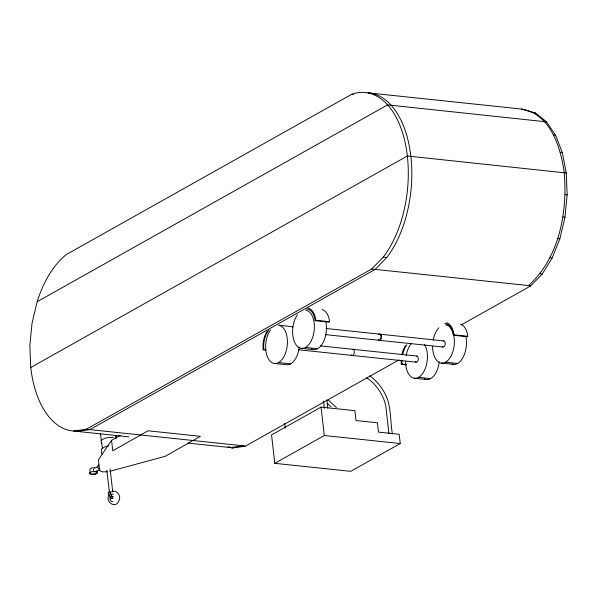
<?xml version="1.0" encoding="UTF-8"?>
<svg xmlns="http://www.w3.org/2000/svg" width="597" height="597" viewBox="0 0 597 597"><rect width="100%" height="100%" fill="white"/><g stroke="black" fill="none" stroke-linecap="round" stroke-linejoin="round"><path stroke-width="0.9" d="M401.177 360.379L401.318 364.334L405.93 364.819M401.848 360.237L401.99 364.028L401.318 364.334M353.506 94.453L351.745 94.266L66.439 254.494A93.005 52.051 -84 0 0 37.148 301.716L32.029 323.193L29.85 345.559L30.745 367.506A93.005 52.051 -84 0 0 73.632 431.041L86.349 429.243L371.655 269.016L528.561 285.567C559.441 257.553 567.516 212.48 564.255 172.555C560.598 147.25 550.688 113.803 521.368 109.027L367.976 92.841A93.005 52.051 -84 0 1 410.87 156.377A93.005 52.051 -84 0 1 386.744 257.546L375.177 269.389L89.871 429.616L77.162 431.415M461.474 324.79L530.561 285.993L542.128 274.15L552.091 258.098L559.852 238.77L564.971 217.293L567.15 194.928L566.254 172.981L562.344 152.728L555.635 135.347L546.531 121.863L535.561 113.057L521.368 109.027M110.132 496.838C109.617 498.764 110.229 501.92 112.818 501.57M401.833 354.603L403.229 349.872L405.266 345.7M402.468 354.797L404.669 348.305L406.848 344.738M93.408 469.652L93.52 469.257M109.184 494.622C104.468 501.361 115.273 509.293 118.654 501.286C122.534 495.398 114.825 487.256 109.841 493.286M267.098 331.126C263.807 336.693 262.516 343.35 263.15 349.76L265.919 350.051M111.885 498.07L111.094 498.577L108.087 493.256L108.96 491.734L110.318 491.876M112.124 497.637L112.43 497.107L109.945 492.704M120.363 435.332L111.557 440.332L98.415 459.794L99.624 470.249C101.221 472.608 104.968 471.742 107.438 471.72M268.68 330.163C264.672 335.663 263.165 342.745 263.822 349.454L263.15 349.76M110.788 495.167L111.788 494.189L113.318 494.159M371.655 269.016L383.222 257.173A93.005 52.051 -84 0 0 405.759 145.586A93.005 52.051 -84 0 0 351.745 94.266M98.841 464.645C96.938 465.966 98.02 469.041 99.915 469.824M306.754 308.858C312.306 309.597 314.619 315.828 315.156 320.701L315.813 320.253L329.634 321.716C329.044 316.932 327.111 311.291 322.171 309.485M329.634 321.716L328.977 322.156L315.156 320.701M444.922 323.432C450.474 324.171 452.787 330.402 453.324 335.275L453.981 334.835L467.802 336.29C467.212 331.507 465.279 325.865 460.339 324.067M467.802 336.29L467.145 336.73L453.324 335.275M90.289 468.861L91.445 468.093M94.781 468.264L97.856 466.503M96.58 471.443L99.654 469.682M37.148 301.716L387.625 104.885L546.531 121.863M30.745 367.506L407.348 156.004L566.254 172.981M227.935 446.817L232.546 448.019L245.255 446.22L398.886 359.946M321.059 407.102L271.553 434.914L274.784 463.332L350.73 471.339L400.244 443.534L399.192 434.28L378.483 432.094L377.423 422.795L356.013 420.534L354.894 410.676L321.059 407.102L324.298 435.519L274.784 463.332M91.759 467.944L94.692 467.697M109.766 471.324L165.212 456.324L200.435 436.325L147.996 430.788L112.773 450.795L111.557 440.332M108.512 445.922L104.348 447.101L101.699 448.72L101.274 450.347L101.699 453.362L102.385 454.041M245.255 446.22L243.263 445.802L230.546 447.593L188.04 443.108M95.46 472.003L94.677 471.899M113.37 437.437C109.169 437.325 103.729 437.414 100.908 440.974L101.699 442.974M383.222 257.173L386.744 257.546M326.111 328.499L443.84 340.917M325.41 334.618L443.146 347.036M320.477 345.894L416.885 356.066M305.56 347.409L317.634 348.685M445.571 362.185L457.645 363.454M301.306 348.327L313.388 349.603M441.317 363.095L453.392 364.371M298.455 349.76L416.184 362.178M263.822 349.454L265.665 349.648M401.99 364.028L406.594 364.521M278.598 362.551L290.672 363.827M418.609 377.326L430.683 378.595M274.344 363.469L286.426 364.745A19.246 10.768 -84 0 0 299.276 347.036M414.355 378.237L426.43 379.513M324.298 435.519L400.244 443.534M86.349 429.243L243.263 445.802M73.632 431.041L128.907 436.87M113.408 496.756C109.878 494.57 109.199 499.667 113.199 498.316M533.561 112.639L535.561 113.057M553.635 134.922L555.635 135.347M560.344 152.302L562.344 152.728M565.15 194.51L567.15 194.928M562.978 216.875L564.971 217.293M557.852 238.345L559.852 238.77M550.091 257.673L552.091 258.098M540.128 273.724L542.128 274.15M528.561 285.567L530.561 285.993M229.061 446.981L232.546 448.019M446.519 322.604C451.459 324.402 453.392 330.051 453.981 334.835M308.35 308.03C313.291 309.828 315.223 315.477 315.813 320.253M369.812 375.879C375.647 379.938 380.319 385.498 383.878 391.617C391.669 404.296 389.901 419.84 392.393 433.937M366.588 377.744C376.14 384.08 382.938 394.192 385.707 405.266L388.901 433.325M328.395 400.072L336.387 407.564M327.783 403.841L330.932 406.654M93.401 470.093L93.49 470.548M116.079 435.907L116.333 437.691M115.587 435.332L116.094 438.892M100.356 433.556L101.371 440.69M101.594 442.28L102.453 448.354M106.811 470.227L109.482 492.413M110.087 468.854L112.758 491.965M326.843 399.863L327.79 408.169M323.552 401.035L324.395 408.445M284.702 423.534L285.224 428.146M96.856 470.555L96.647 473.458L94.632 474.085L91.304 474.108L90.222 473.511L89.886 469.384M76.267 431.332A93.005 52.051 -84 0 1 74.491 431.094M416.542 356.073A3.082 1.724 -84 0 1 418.139 359.939A3.082 1.724 -84 0 1 415.296 361.536M352.245 349.461A3.082 1.724 -84 0 1 354.245 352.902A3.082 1.724 -84 0 1 351.334 354.79M424.646 344.611A19.246 10.768 -84 0 1 420.407 376.028A19.246 10.768 -84 0 1 405.632 361.461M406.184 355.469A19.246 10.768 -84 0 1 411.445 343.447M439.288 361.812A19.246 10.768 -84 0 1 424.392 378.871M443.161 341.066A3.082 1.724 -84 0 1 445.205 344.208A3.082 1.724 -84 0 1 442.519 346.715M378.856 334.559A3.082 1.724 -84 0 1 381.252 337.156A3.082 1.724 -84 0 1 378.565 339.969A3.082 1.724 -84 0 0 381.252 337.156A3.082 1.724 -84 0 0 378.879 334.566M445.675 324.865A19.246 10.768 -84 0 1 453.369 333.73M453.772 335.365A19.246 10.768 -84 0 1 445.302 362.327A19.246 10.768 -84 0 1 432.594 346.32M433.146 340.327A19.246 10.768 -84 0 1 437.482 329.462M437.937 328.865A19.246 10.768 -84 0 1 438.885 327.783M465.854 336.633A19.246 10.768 -84 0 1 463.302 356.924A19.246 10.768 -84 0 1 452.019 364.021M325.843 321.865A19.246 10.768 -84 0 1 323.037 342.648A19.246 10.768 -84 0 1 311.343 348.954M305.664 310.089A19.246 10.768 -84 0 1 313.238 335.521A19.246 10.768 -84 0 1 296.261 345.059A19.246 10.768 -84 0 1 297.478 314.694M270.516 329.835A19.246 10.768 -84 0 0 269.299 360.2A19.246 10.768 -84 0 0 286.276 350.663A19.246 10.768 -84 0 0 278.702 325.231L290.776 326.507A19.246 10.768 -84 0 1 292.821 327.149M89.677 472.623L89.796 473.846L91.751 474.376L95.759 474.04L97.647 472.891L97.423 471.966L95.468 471.436L91.46 471.772L89.677 472.623"/></g></svg>
